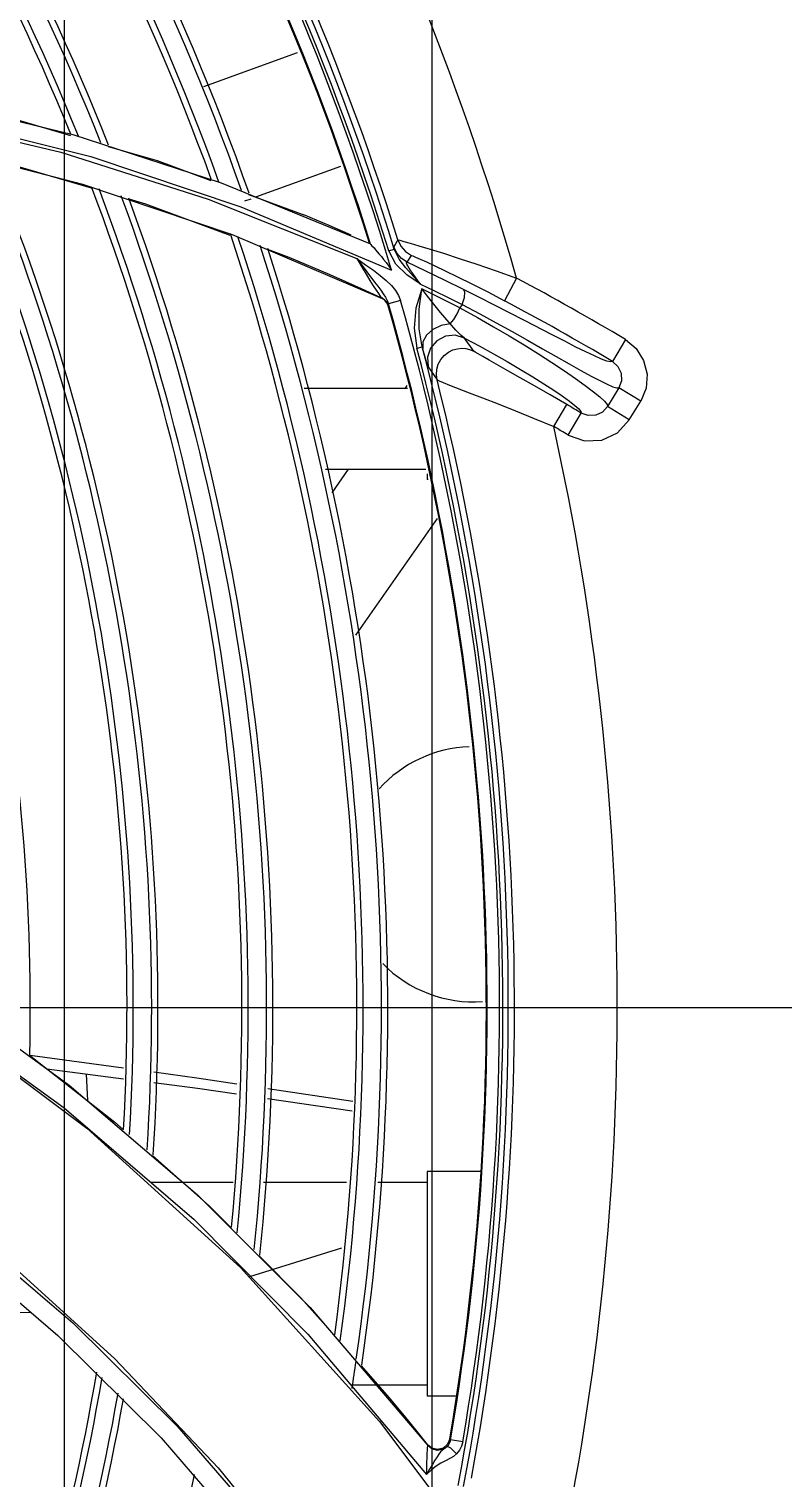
# Model space of a CAD drawing. Header units: metres. Extents: x -367 to 374, y -238 to 224.
# Drawn here: x 351.8182 to 351.8773, y 176.6777 to 176.7913 of the extents above; entities that cross this region are included whole.
import ezdxf
from ezdxf.enums import TextEntityAlignment as Align

# ---------------------------------------------------------------- set-up
doc = ezdxf.new("R2010")
doc.units = ezdxf.units.M
for name, color, linetype in [('ELE-ALIMENTADORES', 160, 'Continuous'), ('LA_BAU_BASES GERAIS_R00$0$ARQ-XREF-ATT', 8, 'Continuous'), ('LA_BAU_BASES GERAIS_R00$0$BASE', 253, 'Continuous'), ('LA_BAU_BASES GERAIS_R00$0$dutos', 31, 'Continuous')]:
    doc.layers.add(name, color=color, linetype=linetype)
doc.styles.add('LA_BAU_BASES GERAIS_R00$0$R60-125-RS', font='romans.shx', dxfattribs={"height": 0.19})
doc.styles.add('LA_BAU_BASES GERAIS_R00$0$R80-100-RS', font='romans.shx', dxfattribs={"height": 0.203})

# ---------------------------------------------------------------- blocks, each defined once
blk = doc.blocks.new('LA_BAU_BASES GERAIS_R00$0$A$C2E3D5B4E')
at = {"layer": 'LA_BAU_BASES GERAIS_R00$0$dutos', "color": 251}
for p, q in [((-14.92897162105419, -1.455469513867399), (-14.92897162105419, -0.8957732504447335)), ((-14.90022456860606, -0.8957732504447335), (-14.90022456860606, -1.455469513867399)), ((-14.91806075743625, -1.163214428011713), (-14.91074740156637, -1.160552584162076)), ((-14.93983918340746, -1.164179127568502), (-14.92833606736122, -1.166996227941752)), ((-14.94070554262362, -1.165648591644356), (-14.9292813784682, -1.168365828279718)), ((-14.93855107753552, -1.165782478189328), (-14.92692692169612, -1.168720684284096)), ((-14.92833606736122, -1.166996227941752), (-14.91670974550607, -1.170772815384851)), ((-14.93913702187274, -1.167903729515899), (-14.92756348095372, -1.170865213074364)), ((-14.93377166995015, -1.169160015454224), (-14.92689983943046, -1.171167144324215)), ((-14.9292813784682, -1.168365828279718), (-14.91771945261053, -1.172039134863269)), ((-14.92692692169612, -1.168720684284096), (-14.91517751543142, -1.17264791514998)), ((-14.91400069560359, -1.171878385930256), (-14.90734405289459, -1.169455566123986)), ((-14.92756348095372, -1.170865213074364), (-14.91586117635097, -1.174825372567909)), ((-14.91670974550607, -1.170772815384851), (-14.90501698987964, -1.175544660375351)), ((-14.91455999275786, -1.171686494314315), (-14.91023824548756, -1.173290459796306)), ((-14.92395595462222, -1.172026996173088), (-14.92264139465442, -1.172410953729639)), ((-14.92264139465442, -1.172410953729639), (-14.91603046266164, -1.174872584235061)), ((-14.91771945261053, -1.172039134863269), (-14.90609389666633, -1.176697780806251)), ((-14.91517751543142, -1.17264791514998), (-14.90336862421645, -1.177602672226101)), ((-14.91484738354757, -1.172186555138694), (-14.91436985721521, -1.172012749768044)), ((-14.91586117635097, -1.174825372567909), (-14.90409579426205, -1.179821323477597)), ((-14.91308268883131, -1.17597021010414), (-14.91141677697578, -1.176590524975552)), ((-14.90500821368687, -1.175565999211983), (-14.9050169872462, -1.175544656065256)), ((-14.90358447846984, -1.176099026872805), (-14.90315182355334, -1.17596609043602)), ((-14.90287203597018, -1.175243893588856), (-14.90319658322778, -1.17577731908267)), ((-14.90214312855414, -1.176994531607022), (-14.90181845707502, -1.176459123298343)), ((-14.89358431308847, -1.178241112386502), (-14.89452049752072, -1.180008167697167)), ((-14.90282058767389, -1.179594052264918), (-14.90267269908054, -1.179980544655962)), ((-14.90392636803881, -1.179945317292265), (-14.90416382692138, -1.179789415240236)), ((-14.90415933372105, -1.179765552399374), (-14.90409579898869, -1.17982133182494)), ((-14.90385681210182, -1.179978705969631), (-14.90409584926465, -1.179821298032664)), ((-14.90370430950406, -1.179992560433391), (-14.90360830472673, -1.180247748163936)), ((-14.90362653906186, -1.180420883269733), (-14.90355886929956, -1.180452825823238)), ((-14.90266888129918, -1.179979257910134), (-14.90360830373766, -1.180247748184854)), ((-14.89783474066599, -1.180294354199475), (-14.89801431288606, -1.180578054516161)), ((-14.89692555667853, -1.183966579534797), (-14.89764834210746, -1.182929986545503)), ((-14.90137390776499, -1.183723122668823), (-14.90096560781376, -1.183615031121633)), ((-14.90071126159592, -1.184527058376887), (-14.90096572311404, -1.183614595594634)), ((-14.8850500485305, -1.183053068332526), (-14.886077003639, -1.184768887944927)), ((-14.90050810792991, -1.1851997210685), (-14.89979865493569, -1.186219283779508)), ((-14.91020268006469, -1.186848299559358), (-14.90211554285816, -1.186848299559358)), ((-14.90216305299646, -1.186638223672787), (-14.90231014971641, -1.186848299559358)), ((-14.88556610286878, -1.18683514691719), (-14.8864618460052, -1.188307450332729)), ((-14.88385675264499, -1.187873784359624), (-14.88556610286878, -1.18683514691719)), ((-14.89066536100563, -1.189863244814376), (-14.88965084595429, -1.188139991975447)), ((-14.88475369370281, -1.189348109363607), (-14.8864618460052, -1.188307450332729)), ((-14.88475366472494, -1.189348061727912), (-14.88385689749111, -1.18787402244169)), ((-14.88954040788622, -1.190531002567411), (-14.88851349994684, -1.188815102686647)), ((-14.90854032095467, -1.193198353033665), (-14.90067943359418, -1.193198353033665)), ((-14.90675650502772, -1.193198353033665), (-14.90805489268769, -1.195052642784219)), ((-14.90059296018444, -1.193580713053677), (-14.90059296018444, -1.194023359584833)), ((-14.9004928524696, -1.194023359983191), (-14.90059296018444, -1.194023359983191)), ((-14.89980261562187, -1.197075384642346), (-14.9061960386839, -1.206206139043104)), ((-14.93806797276648, -1.234593581877277), (-14.92861138400394, -1.241476499818134)), ((-14.75553015107744, -1.235418544163338), (-15.36613173221303, -1.235418544163338)), ((-14.9386441785291, -1.236276094941502), (-14.92901124468244, -1.243256558341898)), ((-14.9386441785291, -1.236276094941502), (-14.92722464410372, -1.244847070012554)), ((-14.93172173323092, -1.239127495994296), (-14.92503099964188, -1.244378140094966)), ((-14.93170737996024, -1.23913332051751), (-14.931482366409, -1.239160179368525)), ((-14.931482366409, -1.239160179368525), (-14.92435856020393, -1.240115923641213)), ((-14.93035544481563, -1.240199709393607), (-14.9243571569782, -1.240967360717775)), ((-14.92715554372489, -1.242710875255113), (-14.92726643013339, -1.240595036572529)), ((-14.92861138400394, -1.241476499818134), (-14.91857349529619, -1.25006601006379)), ((-14.91305389643003, -1.241728330257217), (-14.90639606372997, -1.242736352392683)), ((-14.9130914702132, -1.242505198628976), (-14.9064530656965, -1.243470977976074)), ((-14.92901124468244, -1.243256558341898), (-14.91883795983313, -1.252001521376485)), ((-14.92722464410372, -1.244847070012554), (-14.91519297311152, -1.255757607885869)), ((-14.92503099964188, -1.244378140094966), (-14.92436678329295, -1.24496779120517)), ((-14.89635667579205, -1.248228845302663), (-14.90059296018444, -1.248228845302663)), ((-14.90059296018444, -1.248228847202597), (-14.90059296018444, -1.265828991614114)), ((-14.91576990098838, -1.249091352565927), (-14.92225157528992, -1.249091352565927)), ((-14.90688916867066, -1.249091352565927), (-14.91341001416959, -1.249091352565927)), ((-14.90059296018444, -1.249091352565927), (-14.90443730012339, -1.249091352565927)), ((-14.91857349529619, -1.25006601006379), (-14.90975129627941, -1.258898483115161)), ((-14.91883795983313, -1.252001521376485), (-14.90992950319696, -1.260983297179052)), ((-14.93786085302099, -1.253922464664981), (-14.92949355257088, -1.261079139671608)), ((-14.90728812312591, -1.254232967312134), (-14.91450437898402, -1.256499220282137)), ((-14.91374009083256, -1.25485012206326), (-14.91046567280546, -1.258132982708673)), ((-14.91519297311152, -1.255757607885869), (-14.9043015955076, -1.267822088530636)), ((-14.91046567280546, -1.258132982708673), (-14.90787030775437, -1.261071058502864)), ((-14.90975129627941, -1.258898483115161), (-14.90052194462351, -1.26970738033441)), ((-14.93157687831035, -1.259297240557942), (-14.93347991333985, -1.259291229675625)), ((-14.92949355257088, -1.261079139671608), (-14.92142150292057, -1.26911033618461)), ((-14.90992950319696, -1.260983297179052), (-14.90063022744198, -1.271983352503128)), ((-14.90575610474252, -1.263464436147558), (-14.90354650784093, -1.265965804181803)), ((-14.9045700336892, -1.264966486250785), (-14.9064255655403, -1.264966486250785)), ((-14.90059296018444, -1.264966486250785), (-14.90442926070955, -1.264966486250785)), ((-14.89836086577679, -1.265828993514049), (-14.90059296018444, -1.265828993514049)), ((-14.92014910013222, -1.268200362696632), (-14.91224287336172, -1.277320389763815)), ((-14.92142150292057, -1.26911033618461), (-14.91370987476967, -1.278024738081228)), ((-14.8988053490807, -1.269187365612822), (-14.89898371958952, -1.26960911652867)), ((-14.89875117051224, -1.269256496748028), (-14.89880533447786, -1.269187284797852)), ((-14.897788104146, -1.269421139471604), (-14.89875116399844, -1.269256466245395)), ((-14.90020737863324, -1.269971084124052), (-14.9005218863731, -1.269707371354968)), ((-14.90021842391525, -1.269923026534968), (-14.90050922828777, -1.269691414149463)), ((-14.89904184309626, -1.269809241388145), (-14.89939736644874, -1.270030223146648)), ((-14.89904181015527, -1.269809270099984), (-14.89916153612467, -1.269912255313727)), ((-14.89892987146459, -1.269813075695936), (-14.89904180597387, -1.269809268425604)), ((-14.89779075030674, -1.269420682116731), (-14.8978867458909, -1.269762968370458)), ((-14.91695778853955, -1.271442152955103), (-14.90926951942447, -1.280866249643339)), ((-14.89881214435218, -1.27072980681686), (-14.89915440755067, -1.270893825618884))]:
    blk.add_line(p, q, dxfattribs=at)
for points in [[(-14.93651811858172, -1.16499053535216), (-14.93311307881413, -1.165716496820721), (-14.92851988869506, -1.167052019831942)], [(-14.92555743268667, -1.167913388090426), (-14.92171970433265, -1.169029251880318), (-14.91752499961422, -1.170586067021475)], [(-14.90652071317845, -1.174874776045442), (-14.90825675775159, -1.174122203072045), (-14.91023824080003, -1.173290444719612)], [(-14.90500821368687, -1.175565999211983), (-14.90498389723098, -1.175603093257166), (-14.90492853426986, -1.175668922385455), (-14.90474402514974, -1.175875844258087)], [(-14.90474402514974, -1.175875844258087), (-14.90462319670041, -1.176012089764924), (-14.90448619029667, -1.176169196580929), (-14.90433416808992, -1.176347312842779), (-14.90416777843984, -1.176547223237947), (-14.90398727089814, -1.176770401173314), (-14.90379293434034, -1.177018683455287), (-14.90358500623915, -1.177294676070858), (-14.9033642950626, -1.177601269349623)], [(-14.90111345353262, -1.178700359673428), (-14.90217842341644, -1.177971085876095), (-14.90304038362456, -1.177149611480388), (-14.90358907203608, -1.176100479778768)], [(-14.90315178686114, -1.175966209857222), (-14.9031784899712, -1.175865695542313), (-14.90319349045149, -1.175802649385048), (-14.90319659965917, -1.175777324113085)], [(-14.90214312855414, -1.176994531607022), (-14.90259977050346, -1.176695244010887), (-14.90296082215264, -1.176280042077167), (-14.90319658322778, -1.17577731908267)], [(-14.90110965939539, -1.178699081352249), (-14.90164325800561, -1.178116089992443), (-14.9022398810539, -1.177433347824888), (-14.90276970150489, -1.176753123177775), (-14.90315179114396, -1.175966199371658)], [(-14.90287205437926, -1.175243899317763), (-14.90272334759766, -1.175273271172671), (-14.90240143523306, -1.175357393170714), (-14.90190173417977, -1.175496843152075), (-14.90122106294712, -1.175696963759663), (-14.90035633206207, -1.175959860407318), (-14.89930408144892, -1.176289952984632), (-14.89807064381739, -1.176689612549751), (-14.89667791820239, -1.177154899905588), (-14.89516630237767, -1.177676966718252), (-14.89358431269739, -1.178241112634794)], [(-14.90287203597018, -1.175243893588856), (-14.90264029559603, -1.175739310253164), (-14.9022807123547, -1.176155350383567), (-14.90181845707502, -1.176459123298343)], [(-14.91141681835779, -1.17659061942112), (-14.90821449060377, -1.177953630318086), (-14.90575114824469, -1.179055075413714), (-14.90416406936174, -1.179789938839974)], [(-14.90609389666633, -1.176697780806251), (-14.90540434749937, -1.177186051036813), (-14.90479429356583, -1.177625058103047), (-14.90425683308968, -1.178032877855628), (-14.90378688523879, -1.178425171006609)], [(-14.90608902154509, -1.176696256178445), (-14.90571913263057, -1.177333262219406), (-14.9053674453653, -1.177923693291348), (-14.90505790880889, -1.178430892603217), (-14.9047990036488, -1.178844086936522), (-14.90458177647042, -1.179179866427774), (-14.90440305282118, -1.179444413077988), (-14.90426225044712, -1.179639436334298), (-14.90415933372105, -1.179765552399374)], [(-14.90608901877613, -1.176696255325339), (-14.90567578218042, -1.177254589803567), (-14.90531000497595, -1.177739630494841), (-14.9046979653067, -1.178541419399778)], [(-14.90110969054695, -1.178699041054358), (-14.90133223873272, -1.178404865278651), (-14.90153260664965, -1.178133447997141), (-14.90171154108384, -1.177883735892181), (-14.90186751185138, -1.177657515836188), (-14.90199889731139, -1.177456438155502), (-14.90210284857949, -1.177283567874554), (-14.90217341380867, -1.17714744740141), (-14.90220767761093, -1.177054686672534), (-14.9022094285906, -1.177002941796388), (-14.90218503204596, -1.176985675127696), (-14.90214089722713, -1.17699575425803)], [(-14.8977440831045, -1.179119713253101), (-14.89920954152649, -1.178395538049415), (-14.90067513676468, -1.177687426849559), (-14.90214066865838, -1.176995271641033)], [(-14.90181830481379, -1.176458802187597), (-14.90171178809942, -1.176495078213236), (-14.9014837667205, -1.176589033878088), (-14.90112455170356, -1.176746173575054), (-14.90062584754514, -1.176971929163017), (-14.89998021729616, -1.177271785408891), (-14.8991720613285, -1.177655874553864), (-14.89819838266567, -1.178129285400871), (-14.89707469296582, -1.178688596316249), (-14.89583427289881, -1.179321221170255), (-14.89452053282139, -1.180008234370405)], [(-14.90378688523879, -1.178425171006609), (-14.90338567212348, -1.178813204442747), (-14.90306072234171, -1.179202999144479), (-14.90282058767389, -1.179594052264918)], [(-14.9046979653067, -1.178541419399778), (-14.90444192514269, -1.17887839390977), (-14.9042148114554, -1.179183656155772), (-14.9040149547659, -1.179465406518545), (-14.90384303150586, -1.179732558828334), (-14.90370430950406, -1.179992560433391)], [(-14.90100377575209, -1.179079504316803), (-14.90146446389781, -1.18059269473514), (-14.90159337853447, -1.182147231386523), (-14.9013769242315, -1.183724117280406)], [(-14.90096572484345, -1.183614648870105), (-14.90119839606996, -1.182201160460579), (-14.9012045100344, -1.180672787152332), (-14.90100006770899, -1.179078245840799)], [(-14.90111345353262, -1.178700359673428), (-14.90001747455108, -1.179224147562024), (-14.89892455083464, -1.179755480197571), (-14.89783474066599, -1.180294354199475)], [(-14.89801431288606, -1.180578054516161), (-14.89900807065806, -1.180072095479488), (-14.90000457366887, -1.179572577510669), (-14.90100377575209, -1.179079504316803)], [(-14.89952685531944, -1.180926859028375), (-14.90026462004562, -1.180021802486124), (-14.90100007204228, -1.179078247089535)], [(-14.89783194143183, -1.180293357897142), (-14.89766766180537, -1.179758966953784), (-14.89763427057278, -1.179341684134386), (-14.89774397608244, -1.179119198138949)], [(-14.89078456546849, -1.182687246650573), (-14.89295842373986, -1.181560477955543), (-14.8941232355096, -1.180958874890791), (-14.89531639771803, -1.180346839329729), (-14.89652484631733, -1.179732638705616), (-14.8977440831045, -1.179119713253101)], [(-14.90362653906186, -1.180420883269733), (-14.90374236055277, -1.180161591643525), (-14.90392636803881, -1.179945317292265)], [(-14.90355886929956, -1.180452825823238), (-14.90367361404105, -1.180195059004916), (-14.90385681210182, -1.179978705969631)], [(-14.90355886917996, -1.180452825791406), (-14.90356218277202, -1.180430653908559), (-14.90357866174827, -1.18036224440192), (-14.90360830491318, -1.180247744079395)], [(-14.89876946816912, -1.181811638497209), (-14.89849739827559, -1.181474722584142), (-14.89823410769122, -1.181047311753616), (-14.89801153566123, -1.180577053333479)], [(-14.89801153566123, -1.180577053333479), (-14.89664777366761, -1.181327209664857), (-14.89537387587598, -1.182053234040438), (-14.89416027530206, -1.182768029581609), (-14.89299381316278, -1.1834763756803), (-14.89187322320322, -1.1841767210787), (-14.89081063631465, -1.184860077217934), (-14.8898296586508, -1.185510149777372), (-14.88895329729257, -1.186111137459818), (-14.88819365192785, -1.186654348998388), (-14.88755850605503, -1.187134314995717), (-14.88705564476095, -1.187546221597302), (-14.8866951153359, -1.187884427780489), (-14.88649088549801, -1.188141482285289), (-14.8864616984888, -1.188307540074391)], [(-14.89783186317118, -1.180293317373696), (-14.89646337982913, -1.181024235385564), (-14.89516375785934, -1.181734766741727), (-14.89391513253304, -1.182430994477443), (-14.89271036552873, -1.18311171429076), (-14.89155540091951, -1.183769047868452), (-14.89046561330952, -1.184389458140402), (-14.88945811564054, -1.184959450870053), (-14.88854665579765, -1.185468114492039), (-14.88774150548852, -1.1859071686319), (-14.88704968660022, -1.186270530560876), (-14.88647639302508, -1.18655307751277), (-14.88602952329711, -1.186747955520048), (-14.88572074020658, -1.186845949790666), (-14.88556596743001, -1.186835229315591)], [(-14.89876954713554, -1.181811852868748), (-14.89949381996894, -1.181950442485402), (-14.90014761398925, -1.182264426924746), (-14.90064407939826, -1.182710667145045), (-14.90091688325583, -1.183229535469479), (-14.90092780243231, -1.183751764531451)], [(-14.89764847258084, -1.182930234585626), (-14.89795607326323, -1.182698944479569), (-14.89832880643235, -1.182326995554547), (-14.89952685531944, -1.180926859028375)], [(-14.89764834210746, -1.182929986545503), (-14.89838049710443, -1.182714193042273), (-14.8991387436572, -1.182788033395525), (-14.899813806157, -1.183139440352249), (-14.90030880187669, -1.183717356791647)], [(-14.89764844392948, -1.182930172059685), (-14.8965100661444, -1.183544043503105), (-14.89539376651237, -1.184161823061629), (-14.8943094339752, -1.184778513744902), (-14.89327460505183, -1.185384340854114), (-14.89231042611345, -1.185966653982803), (-14.89143544152103, -1.186513432908839), (-14.89066159005006, -1.187016024652337), (-14.88999565108315, -1.187468909917413), (-14.88944374025505, -1.187867086266749), (-14.88901179334698, -1.18820598314295), (-14.88870701681662, -1.188480569533283), (-14.88853777685836, -1.188685498607526), (-14.88851354515145, -1.188815178184711)], [(-14.88607725031807, -1.184769299634979), (-14.88622556295468, -1.184798416953242), (-14.88651576207485, -1.184731134173205), (-14.88693857986573, -1.184574732100089), (-14.88748592306047, -1.184336106953822), (-14.8881508532686, -1.184021682771061), (-14.88892724540528, -1.183637519179399), (-14.88980843951185, -1.183190006656048), (-14.89078456546849, -1.182687246650573)], [(-14.90030880187669, -1.183717356791647), (-14.90055227240509, -1.184438912021221), (-14.90050810792991, -1.1851997210685)], [(-14.89979865493569, -1.186219283779508), (-14.89985652084488, -1.185802807822881), (-14.89982582945049, -1.185383570464808), (-14.89970773444338, -1.184978918581407), (-14.89950908489163, -1.184610306591537), (-14.89924075344243, -1.184293551422058), (-14.89891545481896, -1.184040501037714), (-14.89855857286375, -1.183864337677448), (-14.89820799954805, -1.183767991189313), (-14.89787738628638, -1.183736914659391), (-14.89756274878664, -1.18375820971022), (-14.89725201079909, -1.183828360708219), (-14.89692555667853, -1.183966579534797)], [(-14.89571658267414, -1.184669856813969), (-14.89621847060198, -1.184386377077942), (-14.89657944924647, -1.184179450916133), (-14.89681077664272, -1.184042158095224), (-14.8969257289591, -1.183966894720186)], [(-14.88504995620769, -1.183053123231446), (-14.88420723657919, -1.183758915482656), (-14.88362533003465, -1.184690566537654), (-14.88336078156772, -1.18575680031671), (-14.88343997868878, -1.186853687359587), (-14.88385689749111, -1.18787402244169)], [(-14.90050817603333, -1.185200558671283), (-14.90057224963493, -1.185009208313829), (-14.90071126159592, -1.184527058376887)], [(-14.88965079997934, -1.188139913894418), (-14.89094388063859, -1.187383739620316), (-14.89216897705455, -1.186676711649568), (-14.89328426852126, -1.186040423115344), (-14.89425559922984, -1.18549118573327), (-14.89571658267414, -1.184669856813969)], [(-14.88607710042152, -1.184768881748539), (-14.88564083891606, -1.185164868151048), (-14.88539160255004, -1.185695270584517), (-14.88536465737207, -1.186280881902064), (-14.88556596707349, -1.186835229527503)], [(-14.89979892667361, -1.186219347155827), (-14.89964537495644, -1.186289291434775), (-14.89932421684443, -1.186420495934442), (-14.89882758033218, -1.186616838131783), (-14.89728466508041, -1.187215134079167)], [(-14.89728466508041, -1.187215134079167), (-14.89623880912814, -1.187622114414523), (-14.89502371752542, -1.188099223486176), (-14.89366328972301, -1.188640678778654), (-14.89219572054344, -1.189233739041526), (-14.89066536133896, -1.189863244432388)], [(-14.8864616984888, -1.188307540074391), (-14.8868569128249, -1.188737909995041), (-14.88738330174601, -1.188984006947692), (-14.88796362436415, -1.189011656796254), (-14.88851350121649, -1.188815103037712)], [(-14.8895405919684, -1.190530892699542), (-14.88824997905022, -1.190990641144424), (-14.88690345154555, -1.190925281303578), (-14.8856814697242, -1.190355923190225), (-14.88475366472494, -1.189348061727912)], [(-14.99993002503652, -1.225580488572348), (-14.99079478435851, -1.227132905116093), (-14.98164072903182, -1.229430931044305), (-14.97248627950057, -1.232499272526809), (-14.96337691275221, -1.236357717392536), (-14.95435871841983, -1.24102544641454), (-14.94545449470479, -1.24653852479031), (-14.93675893192085, -1.252889765674524), (-14.92832328642498, -1.26008918530141), (-14.92014910013222, -1.268200362696632)], [(-14.9950802074668, -1.225899290889799), (-14.98677212192388, -1.227634584037048), (-14.97799640331959, -1.230141826136503), (-14.96895201226607, -1.233510936262689), (-14.95979246616753, -1.237743507407401), (-14.9507454260779, -1.242794820965798), (-14.94197628907841, -1.248617153775456), (-14.9334032134484, -1.255304080022768), (-14.92503322459788, -1.262916451803619), (-14.91695778853955, -1.271442152955103)], [(-14.92198432289024, -1.240434456127048), (-14.91860722401088, -1.240887534555156), (-14.91547865072516, -1.241361212892741)], [(-14.921991752351, -1.241270081436312), (-14.91857972532216, -1.241706747222167), (-14.91550850415751, -1.242153559698352)], [(-14.92208986095102, -1.246989105179352), (-14.91764639924804, -1.250933741789311), (-14.9159416907878, -1.252642845598245)], [(-14.90354650784093, -1.265965804181803), (-14.9023919141282, -1.267369590817623), (-14.90138721891799, -1.268615523396591), (-14.90057695262021, -1.269637880640119)], [(-14.9043015955076, -1.267822088530636), (-14.89536036668005, -1.279756234470995), (-14.8866285742738, -1.293717666883538)], [(-14.89875117051224, -1.269256496748028), (-14.89880677587735, -1.269455728933906), (-14.89890515277011, -1.269644442645301), (-14.89904184309626, -1.269809241388145)], [(-14.89916153612467, -1.269912255313727), (-14.89928563624335, -1.27000210691557), (-14.89940974652382, -1.270094162486828), (-14.89953317599111, -1.270211108461524), (-14.89966216655375, -1.270373700941207), (-14.89980802171613, -1.2705897544908), (-14.89997955737681, -1.27086143956393), (-14.90017513396242, -1.271184443393111), (-14.9003921200806, -1.271558181772605), (-14.90062752524136, -1.271983951662776)], [(-14.90060487608116, -1.270338227319087), (-14.90061475769107, -1.270658816438925), (-14.90062190716799, -1.271043691686543), (-14.9006261864206, -1.271487110971691), (-14.90062752522772, -1.271983951665504)], [(-14.90052194462351, -1.26970738033441), (-14.90054139207814, -1.269708522670669), (-14.90056000180857, -1.269767383315127), (-14.90057719548622, -1.269890855388155), (-14.90059232571957, -1.270081980119073), (-14.90060487608116, -1.270338227319087)], [(-14.89898371958952, -1.26960911652867), (-14.8993304288997, -1.269906610815895), (-14.89977161639581, -1.270018790039728), (-14.90021842391525, -1.269923026534968)], [(-14.89939736644874, -1.270030223146648), (-14.89980980231758, -1.27008650576289), (-14.90020737863324, -1.269971084124052)], [(-14.89828379857499, -1.270361177791244), (-14.8985060686723, -1.270121650767294), (-14.89873691136063, -1.269925945875627), (-14.89892987146459, -1.269813075695936)], [(-14.89828640937958, -1.270360720508222), (-14.89852158649819, -1.270555807357312), (-14.89881214435218, -1.27072980681686)], [(-14.8978867458909, -1.269762968370458), (-14.89805487656622, -1.27008309857473), (-14.89828640937958, -1.270360720508222)], [(-14.89915440755067, -1.270893825618884), (-14.89950985961605, -1.271081102787036), (-14.89986651266008, -1.271315483346996), (-14.90024092044814, -1.271614759923693), (-14.90063022744198, -1.271983352503128)]]:
    blk.add_lwpolyline(points, dxfattribs=at)
for centre, radius, start, end in [((-15.09664577555668, -1.235418544163338), 0.2017400523527988, 16.65374062308116, 45.95034566530981), ((-15.09664577555668, -1.235418544163338), 0.192983214580307, 19.31429249534511, 47.95758973959483), ((-15.09664577555668, -1.235418544163338), 0.2007667359294499, 17.34471061739322, 45.95013000486956), ((-15.09664577555668, -1.235418544163338), 0.2007016901189957, 17.36726186213673, 45.90403377644233), ((-15.09664577555668, -1.235418544163338), 0.1905591239651123, 19.92118834801246, 48.55653567527865), ((-15.09664577555668, -1.235418544163338), 0.1910511322840403, 19.79818782850738, 48.43423705953678), ((-15.09664577555668, -1.235418544163338), 0.1924912065672816, 19.43765497126623, 48.00000001673805), ((-15.09664577555668, -1.235418544163338), 0.2019653276739541, 17.07995302471239, 44.81814206392992), ((-15.09664577555668, -1.235418544163338), 0.2024215989336384, 17.07992892635335, 44.81812104237267), ((-15.09664577555668, -1.235418544163338), 0.2109578544962958, 15.72599712836458, 42.47097593594897), ((-15.09664577555668, -1.235418544163338), 0.1834911307777697, 21.67767033249404, 50.28805707072121), ((-15.09664577555668, -1.235418544163338), 0.1839832523680515, 21.55605351724309, 50.16826901092853), ((-15.09664577555668, -1.235418544163338), 0.202902052479663, 17.25170035914731, 44.03281488888886), ((-15.09664577555668, -1.235418544163338), 0.1815590481756004, 22.15427262725141, 50.75733709968332), ((-15.09664577555668, -1.235418544163338), 0.1820510564945284, 22.03304892721376, 50.63799950988445), ((-15.09664577555668, -1.235418544163338), 0.1649829787876477, 358.7196917109358, 24.70591039119127), ((-15.09664577555668, -1.235418544163338), 0.1725585979705355, 356.8337438551173, 22.9192116835074), ((-15.09664577555668, -1.235418544163338), 0.1730509807050165, 356.7105988074513, 22.80209998765532), ((-15.09664577555668, -1.235418544163338), 0.1744910549859578, 356.3497170133396, 22.45860348162159), ((-15.09664577555668, -1.235418544163338), 0.1749830629989832, 356.2262605951998, 22.34099480669515), ((-15.09664577555668, -1.235418544163338), 0.1815586737600475, 354.5686938572283, 20.75733712972547), ((-15.09664577555668, -1.235418544163338), 0.1820510564945284, 354.4441286344165, 20.63799948879159), ((-15.09664577555668, -1.235418544163338), 0.1834911307777697, 354.0791152137227, 20.28805708583321), ((-15.09664577555668, -1.235418544163338), 0.1839831387884951, 353.9542555308349, 20.16826902555353), ((-15.09664577555668, -1.235418544163338), 0.1905587495518594, 352.2783531410448, 18.55653565245971), ((-15.09664577555668, -1.235418544163338), 0.1910511322840403, 352.1524465863722, 18.43517371588172), ((-15.09664577555668, -1.235418544163338), 0.1924912065672816, 351.7835299577425, 18.07936329392817), ((-15.09664577555668, -1.235418544163338), 0.192983214580307, 351.6573441790978, 17.9575897679573), ((-14.98159043551595, -1.344301169093058), 0.1879388683757021, 59.09070960681453, 62.07794763352503), ((-15.09664577555668, -1.235418544163338), 0.2007016901189957, 350.3137256358262, 15.90403378650096), ((-15.09664577555668, -1.235418544163338), 0.2007667359248499, 350.2968559383957, 15.95012583299947), ((-15.09664577555668, -1.235418544163338), 0.2017397525682743, 350.2968573134007, 15.95007120402078), ((-14.98159042687939, -1.344301154757602), 0.1859391249491575, 59.09065826024945, 62.07786790932337), ((-15.09664577555668, -1.235418544163338), 0.2019947577649865, 349.3243609146359, 14.82801914935549), ((-15.09664577555668, -1.235418544163338), 0.2024211748077668, 349.3243233752916, 14.82820043563893), ((-15.09664577555668, -1.235418544163338), 0.202902052479663, 349.540648245062, 14.03281488608153), ((-14.98291806030647, -1.346561051224569), 0.1838369099786946, 59.10118802420783, 59.51340585209338), ((-15.09664577555668, -1.235418544163338), 0.2109578544962958, 347.987676640167, 12.47097590610083), ((-14.98291841525224, -1.346561644162364), 0.1818378910122506, 59.10125860286935, 59.51340022178296), ((-14.89691818668734, -1.224951264768322), 0.01000008421133546, 92.1068087062411, 137.9999999993071), ((-14.89691818668734, -1.224951264768322), 0.01000008421133546, 224.4310560123616, 273.8256329403992), ((-15.09664577555668, -1.235418544163338), 0.1925016210664827, 351.0903852375212, 351.7266043955327), ((-15.09664577555668, -1.235418544163338), 0.1725585979705355, 324.3533847379102, 350.4813038291733), ((-15.09664577555668, -1.235418544163338), 0.1730509807050165, 324.234094914512, 350.3678140057125), ((-15.09664577555668, -1.235418544163338), 0.1744910549859578, 323.8843227936009, 350.0347514054592), ((-15.09664577555668, -1.235418544163338), 0.1749830629989832, 323.764603304765, 349.9206516656607), ((-15.09664577555668, -1.235418544163338), 0.1815586737600475, 322.1542726555483, 348.3813023355465)]:
    blk.add_arc(centre, radius, start, end, dxfattribs=at)
blk = doc.blocks.new('LA_BAU_BASES GERAIS_R00')
at = {"layer": 'LA_BAU_BASES GERAIS_R00$0$ARQ-XREF-ATT'}
blk.add_blockref('LA_BAU_BASES GERAIS_R00$0$A$C2E3D5B4E', (366.75, 177.95), dxfattribs=at)
at = {"layer": 'LA_BAU_BASES GERAIS_R00$0$BASE', "style": 'LA_BAU_BASES GERAIS_R00$0$R60-125-RS'}
for p in [(242.7815727361595, 218.919159373358), (358.6365727361596, 192.964159373358)]:
    blk.add_attdef('S', text='', height=0.19, rotation=90, dxfattribs=at).set_placement(p, align=Align.MIDDLE_CENTER)
at = {"layer": 'LA_BAU_BASES GERAIS_R00$0$BASE', "style": 'LA_BAU_BASES GERAIS_R00$0$R80-100-RS'}
blk.add_attdef('ACESSO', text='', height=0.203, dxfattribs=at).set_placement((365.922255870473, 191.9868442639211), align=Align.TOP_CENTER)
at = {"layer": 'LA_BAU_BASES GERAIS_R00$0$BASE', "style": 'LA_BAU_BASES GERAIS_R00$0$R60-125-RS'}
blk.add_attdef('S', text='', height=0.19, dxfattribs=at).set_placement((266.114159373358, 180.9134272638404), align=Align.MIDDLE_CENTER)

msp = doc.modelspace()

# ---------------------------------------------------------------- block references
at = {"layer": 'ELE-ALIMENTADORES', "color": 2}
msp.add_blockref('LA_BAU_BASES GERAIS_R00', (0, 0), dxfattribs=at)

doc.saveas('drawing.dxf')
